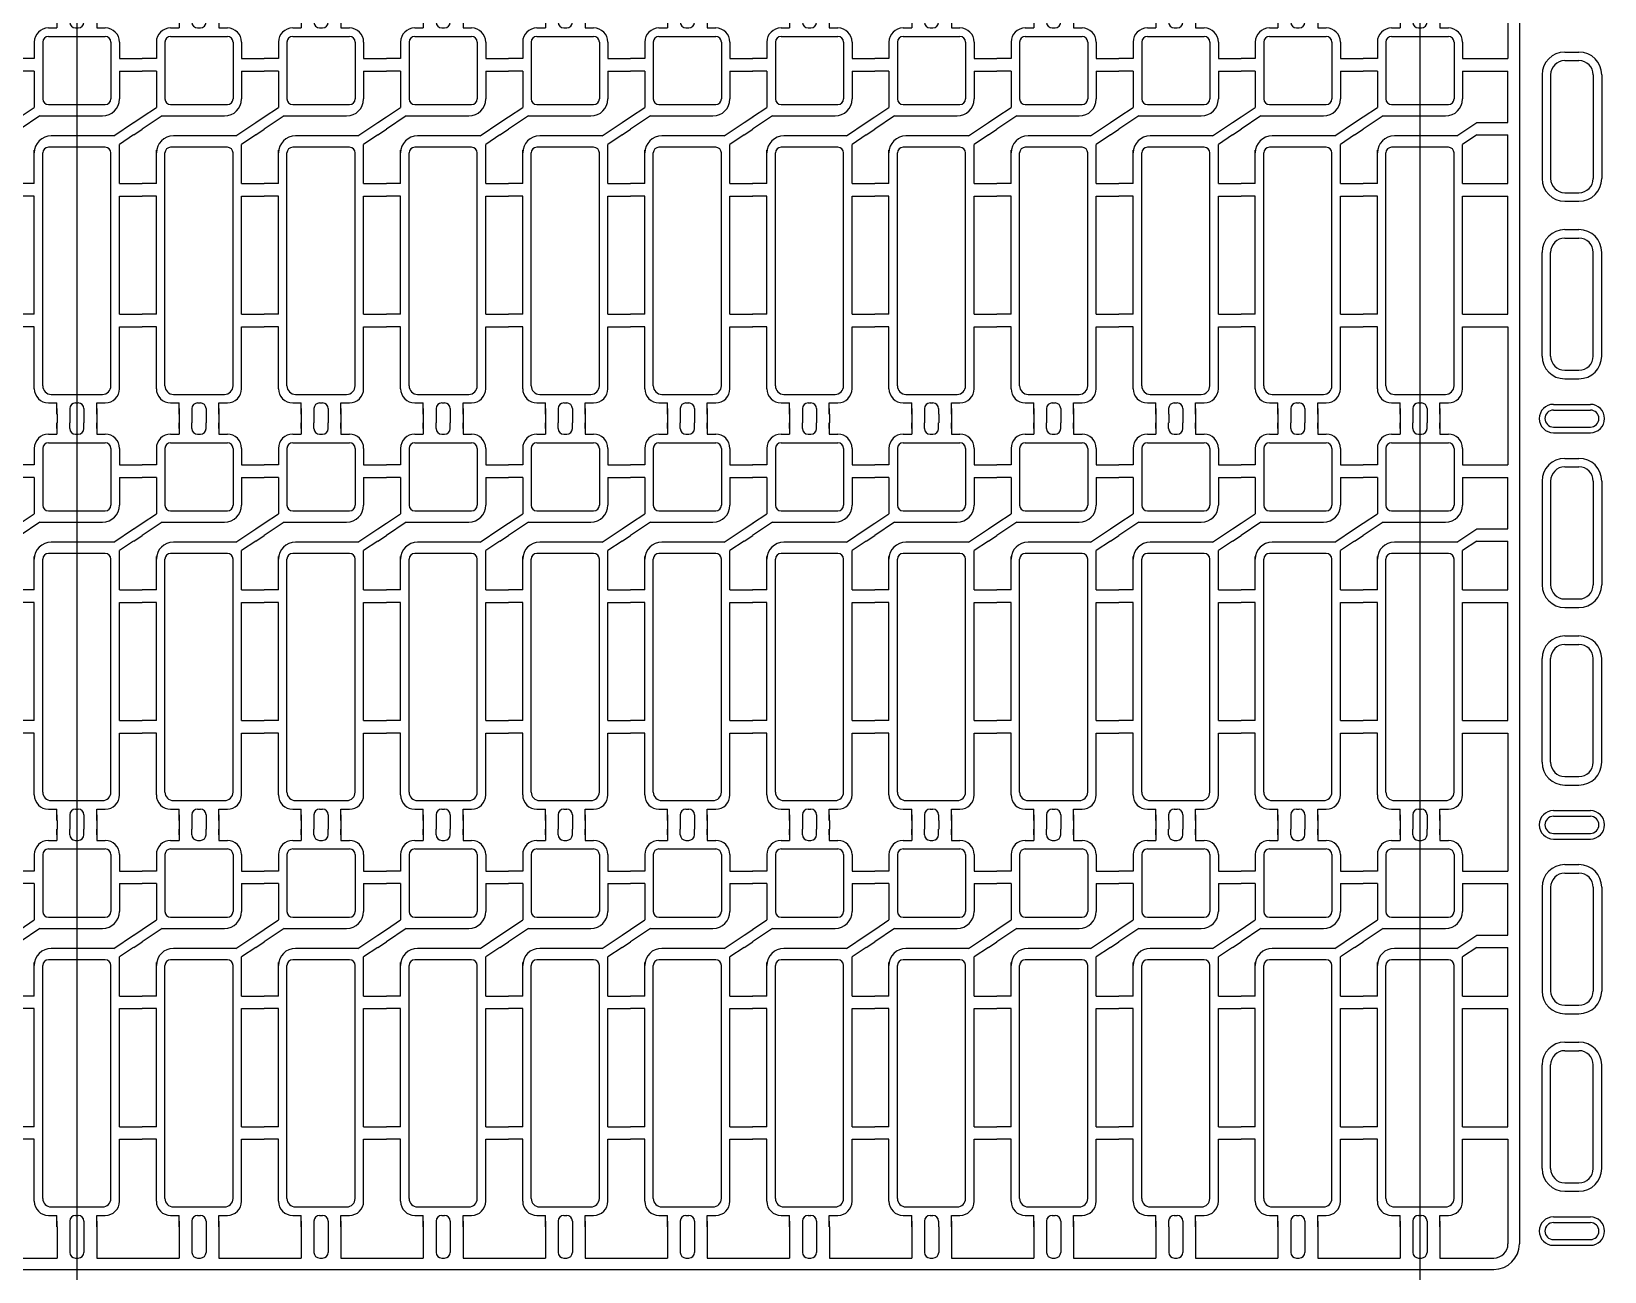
# Model space of a CAD drawing. Header units: millimetres. Extents: x -969 to -640, y 747 to 954.
# Drawn here: x -749.9 to -722.2, y 861.38 to 883.2 of the extents above; entities that cross this region are included whole.
import ezdxf

# ---------------------------------------------------------------- set-up
doc = ezdxf.new("R2010")
doc.units = ezdxf.units.MM
doc.linetypes.add('CENTER', pattern=[10.16, 6.35, -1.27, 1.27, -1.27])
doc.linetypes.add('HIDDEN', pattern=[1.905, 1.27, -0.635])
for name, color, linetype in [('1', 3, 'Continuous'), ('b etching', 1, 'Continuous'), ('CEN', 8, 'CENTER'), ('HID', 1, 'HIDDEN')]:
    doc.layers.add(name, color=color, linetype=linetype)

# ---------------------------------------------------------------- blocks, each defined once
blk = doc.blocks.new('e1')
at = {"layer": '1', "linetype": 'ByBlock'}
for p, q in [((-947.208, 906.381), (-947.058, 906.381)), ((-946.833, 906.481), (-946.833, 906.581)), ((-946.733, 906.381), (-946.683, 906.381)), ((-946.583, 906.481), (-946.583, 906.581)), ((-947.708, 904.814), (-947.458, 904.981)), ((-947.358, 904.831), (-947.708, 904.597)), ((-946.058, 904.481), (-945.708, 904.714)), ((-945.708, 904.497), (-945.958, 904.331)), ((-947.208, 899.781), (-947.058, 899.781)), ((-946.733, 899.781), (-946.683, 899.781)), ((-946.833, 899.681), (-946.833, 899.581)), ((-946.583, 899.681), (-946.583, 899.581))]:
    blk.add_line(p, q, dxfattribs=at)
at = {"layer": '1'}
for p, q in [((-947.058, 906.581), (-947.058, 906.481)), ((-947.058, 906.481), (-947.058, 906.581)), ((-947.058, 906.581), (-947.058, 906.381)), ((-946.358, 906.581), (-946.358, 906.481)), ((-946.358, 906.481), (-946.358, 906.581)), ((-946.358, 906.581), (-946.358, 906.381)), ((-946.358, 906.381), (-946.208, 906.381)), ((-947.458, 906.131), (-947.458, 905.841)), ((-945.958, 906.131), (-945.958, 905.841)), ((-947.458, 905.841), (-947.708, 905.841)), ((-945.958, 905.841), (-945.708, 905.841)), ((-947.458, 905.621), (-947.708, 905.621)), ((-947.458, 905.621), (-947.458, 904.981)), ((-945.958, 905.621), (-945.958, 905.131)), ((-945.958, 905.621), (-945.708, 905.621)), ((-947.358, 904.831), (-946.258, 904.831)), ((-946.058, 904.481), (-947.158, 904.481)), ((-947.458, 903.641), (-947.458, 904.231)), ((-945.958, 903.641), (-945.958, 904.331)), ((-947.458, 903.641), (-947.708, 903.641)), ((-945.958, 903.641), (-945.708, 903.641)), ((-947.458, 903.421), (-947.708, 903.421)), ((-947.458, 901.341), (-947.458, 903.421)), ((-945.958, 901.341), (-945.958, 903.421)), ((-945.958, 903.421), (-945.708, 903.421)), ((-947.458, 901.341), (-947.708, 901.341)), ((-947.458, 901.121), (-947.708, 901.121)), ((-947.458, 900.031), (-947.458, 901.121)), ((-945.958, 901.341), (-945.708, 901.341)), ((-945.958, 900.031), (-945.958, 901.121)), ((-945.958, 901.121), (-945.708, 901.121)), ((-947.058, 899.581), (-947.058, 899.781)), ((-946.358, 899.781), (-946.208, 899.781)), ((-946.358, 899.581), (-946.358, 899.781)), ((-947.058, 899.581), (-947.058, 899.681)), ((-947.058, 899.681), (-947.058, 899.581)), ((-946.358, 899.581), (-946.358, 899.681)), ((-946.358, 899.681), (-946.358, 899.581))]:
    blk.add_line(p, q, dxfattribs=at)
for centre, radius, start, end in [((-947.208, 906.131), 0.25, 90, 180), ((-946.208, 906.131), 0.25, 0, 90), ((-946.258, 905.131), 0.3, 270, 0), ((-947.158, 904.181), 0.3, 90, 180), ((-947.208, 900.031), 0.25, 180, 270), ((-946.208, 900.031), 0.25, 270, 0)]:
    blk.add_arc(centre, radius, start, end, dxfattribs=at)
at = {"layer": '1', "linetype": 'ByBlock'}
for centre, start, end in [((-946.733, 906.481), 180, 270), ((-946.683, 906.481), 270, 0), ((-946.733, 899.681), 90, 180), ((-946.683, 899.681), 0, 90)]:
    blk.add_arc(centre, 0.1, start, end, dxfattribs=at)
blk = doc.blocks.new('e2')
at = {"layer": 'b etching', "linetype": 'ByBlock'}
for p, q in [((-947.308, 906.131), (-947.308, 905.131)), ((-947.208, 906.231), (-946.208, 906.231)), ((-946.108, 906.131), (-946.108, 905.131)), ((-947.208, 905.031), (-946.208, 905.031)), ((-947.308, 900.081), (-947.308, 904.181)), ((-946.208, 904.281), (-947.208, 904.281)), ((-946.108, 900.081), (-946.108, 904.181)), ((-947.158, 899.931), (-946.258, 899.931))]:
    blk.add_line(p, q, dxfattribs=at)
for centre, radius, start, end in [((-947.208, 906.131), 0.1, 90, 180), ((-946.208, 906.131), 0.1, 360, 90), ((-947.208, 905.131), 0.1, 180, 270), ((-946.208, 905.131), 0.1, 270, 360), ((-947.208, 904.181), 0.1, 90, 180), ((-946.208, 904.181), 0.1, 0, 90), ((-947.158, 900.081), 0.15, 180, 270), ((-946.258, 900.081), 0.15, 270, 0)]:
    blk.add_arc(centre, radius, start, end, dxfattribs=at)

msp = doc.modelspace()

# ---------------------------------------------------------------- linework, layer by layer
at = {"layer": '1', "linetype": 'ByBlock'}
for p, q in [((-723.8986804, 885.15640189), (-723.8986804, 882.72640189)), ((-748.0986804, 882.72640189), (-747.9486804, 882.72640189)), ((-745.9486804, 882.72640189), (-745.7986804, 882.72640189)), ((-743.7986804, 882.72640189), (-743.6486804, 882.72640189)), ((-741.6486804, 882.72640189), (-741.4986804, 882.72640189)), ((-739.4986804, 882.72640189), (-739.3486804, 882.72640189)), ((-737.3486804, 882.72640189), (-737.1986804, 882.72640189)), ((-735.1986804, 882.72640189), (-735.0486804, 882.72640189)), ((-733.0486804, 882.72640189), (-732.8986804, 882.72640189)), ((-730.8986804, 882.72640189), (-730.7486804, 882.72640189)), ((-728.7486804, 882.72640189), (-728.5986804, 882.72640189)), ((-726.5986804, 882.72640189), (-726.4486804, 882.72640189)), ((-724.4486804, 882.72640189), (-723.8986804, 882.72640189)), ((-748.0986804, 882.50640189), (-747.9486804, 882.50640189)), ((-745.9486804, 882.50640189), (-745.7986804, 882.50640189)), ((-743.7986804, 882.50640189), (-743.6486804, 882.50640189)), ((-741.6486804, 882.50640189), (-741.4986804, 882.50640189)), ((-739.4986804, 882.50640189), (-739.3486804, 882.50640189)), ((-737.3486804, 882.50640189), (-737.1986804, 882.50640189)), ((-735.1986804, 882.50640189), (-735.0486804, 882.50640189)), ((-733.0486804, 882.50640189), (-732.8986804, 882.50640189)), ((-730.8986804, 882.50640189), (-730.7486804, 882.50640189)), ((-728.7486804, 882.50640189), (-728.5986804, 882.50640189)), ((-726.5986804, 882.50640189), (-726.4486804, 882.50640189)), ((-724.4486804, 882.50640189), (-723.8986804, 882.50640189)), ((-723.8986804, 881.59973522), (-723.8986804, 882.50640189)), ((-748.0986804, 881.59973522), (-747.9486804, 881.69973522)), ((-745.9486804, 881.59973522), (-745.7986804, 881.69973522)), ((-743.7986804, 881.59973522), (-743.6486804, 881.69973522)), ((-741.6486804, 881.59973522), (-741.4986804, 881.69973522)), ((-739.4986804, 881.59973522), (-739.3486804, 881.69973522)), ((-737.3486804, 881.59973522), (-737.1986804, 881.69973522)), ((-735.1986804, 881.59973522), (-735.0486804, 881.69973522)), ((-733.0486804, 881.59973522), (-732.8986804, 881.69973522)), ((-730.8986804, 881.59973522), (-730.7486804, 881.69973522)), ((-728.7486804, 881.59973522), (-728.5986804, 881.69973522)), ((-726.5986804, 881.59973522), (-726.4486804, 881.69973522)), ((-748.0986804, 881.38306855), (-747.9486804, 881.48306855)), ((-745.9486804, 881.38306855), (-745.7986804, 881.48306855)), ((-743.7986804, 881.38306855), (-743.6486804, 881.48306855)), ((-741.6486804, 881.38306855), (-741.4986804, 881.48306855)), ((-739.4986804, 881.38306855), (-739.3486804, 881.48306855)), ((-737.3486804, 881.38306855), (-737.1986804, 881.48306855)), ((-735.1986804, 881.38306855), (-735.0486804, 881.48306855)), ((-733.0486804, 881.38306855), (-732.8986804, 881.48306855)), ((-730.8986804, 881.38306855), (-730.7486804, 881.48306855)), ((-728.7486804, 881.38306855), (-728.5986804, 881.48306855)), ((-726.5986804, 881.38306855), (-726.4486804, 881.48306855)), ((-724.4486804, 881.59973522), (-723.8986804, 881.59973522)), ((-724.4486804, 881.38306855), (-723.8986804, 881.38306855)), ((-723.8986804, 880.52640189), (-723.8986804, 881.38306855)), ((-748.0986804, 880.52640189), (-747.9486804, 880.52640189)), ((-748.0986804, 880.30640189), (-747.9486804, 880.30640189)), ((-745.9486804, 880.52640189), (-745.7986804, 880.52640189)), ((-745.9486804, 880.30640189), (-745.7986804, 880.30640189)), ((-743.7986804, 880.52640189), (-743.6486804, 880.52640189)), ((-743.7986804, 880.30640189), (-743.6486804, 880.30640189)), ((-741.6486804, 880.52640189), (-741.4986804, 880.52640189)), ((-741.6486804, 880.30640189), (-741.4986804, 880.30640189)), ((-739.4986804, 880.52640189), (-739.3486804, 880.52640189)), ((-739.4986804, 880.30640189), (-739.3486804, 880.30640189)), ((-737.3486804, 880.52640189), (-737.1986804, 880.52640189)), ((-737.3486804, 880.30640189), (-737.1986804, 880.30640189)), ((-735.1986804, 880.52640189), (-735.0486804, 880.52640189)), ((-735.1986804, 880.30640189), (-735.0486804, 880.30640189)), ((-733.0486804, 880.52640189), (-732.8986804, 880.52640189)), ((-733.0486804, 880.30640189), (-732.8986804, 880.30640189)), ((-730.8986804, 880.52640189), (-730.7486804, 880.52640189)), ((-730.8986804, 880.30640189), (-730.7486804, 880.30640189)), ((-728.7486804, 880.52640189), (-728.5986804, 880.52640189)), ((-728.7486804, 880.30640189), (-728.5986804, 880.30640189)), ((-726.5986804, 880.52640189), (-726.4486804, 880.52640189)), ((-726.5986804, 880.30640189), (-726.4486804, 880.30640189)), ((-724.4486804, 880.52640189), (-723.8986804, 880.52640189)), ((-724.4486804, 880.30640189), (-723.8986804, 880.30640189)), ((-723.8986804, 878.22640189), (-723.8986804, 880.30640189)), ((-748.0986804, 878.22640189), (-747.9486804, 878.22640189)), ((-745.9486804, 878.22640189), (-745.7986804, 878.22640189)), ((-743.7986804, 878.22640189), (-743.6486804, 878.22640189)), ((-741.6486804, 878.22640189), (-741.4986804, 878.22640189)), ((-739.4986804, 878.22640189), (-739.3486804, 878.22640189)), ((-737.3486804, 878.22640189), (-737.1986804, 878.22640189)), ((-735.1986804, 878.22640189), (-735.0486804, 878.22640189)), ((-733.0486804, 878.22640189), (-732.8986804, 878.22640189)), ((-730.8986804, 878.22640189), (-730.7486804, 878.22640189)), ((-728.7486804, 878.22640189), (-728.5986804, 878.22640189)), ((-726.5986804, 878.22640189), (-726.4486804, 878.22640189)), ((-724.4486804, 878.22640189), (-723.8986804, 878.22640189)), ((-748.0986804, 878.00640189), (-747.9486804, 878.00640189)), ((-745.9486804, 878.00640189), (-745.7986804, 878.00640189)), ((-743.7986804, 878.00640189), (-743.6486804, 878.00640189)), ((-741.6486804, 878.00640189), (-741.4986804, 878.00640189)), ((-739.4986804, 878.00640189), (-739.3486804, 878.00640189)), ((-737.3486804, 878.00640189), (-737.1986804, 878.00640189)), ((-735.1986804, 878.00640189), (-735.0486804, 878.00640189)), ((-733.0486804, 878.00640189), (-732.8986804, 878.00640189)), ((-730.8986804, 878.00640189), (-730.7486804, 878.00640189)), ((-728.7486804, 878.00640189), (-728.5986804, 878.00640189)), ((-726.5986804, 878.00640189), (-726.4486804, 878.00640189)), ((-724.4486804, 878.00640189), (-723.8986804, 878.00640189)), ((-723.8986804, 878.00640189), (-723.8986804, 875.57640189)), ((-749.4486804, 876.46640189), (-749.4486804, 876.31640189)), ((-749.2236804, 876.46640189), (-749.2236804, 876.31640189)), ((-748.9736804, 876.46640189), (-748.9736804, 876.31640189)), ((-748.7486804, 876.46640189), (-748.7486804, 876.31640189)), ((-747.2986804, 876.46640189), (-747.2986804, 876.31640189)), ((-747.0736804, 876.46640189), (-747.0736804, 876.31640189)), ((-746.8236804, 876.46640189), (-746.8236804, 876.31640189)), ((-746.5986804, 876.46640189), (-746.5986804, 876.31640189)), ((-745.1486804, 876.46640189), (-745.1486804, 876.31640189)), ((-744.9236804, 876.46640189), (-744.9236804, 876.31640189)), ((-744.6736804, 876.46640189), (-744.6736804, 876.31640189)), ((-744.4486804, 876.46640189), (-744.4486804, 876.31640189)), ((-742.9986804, 876.46640189), (-742.9986804, 876.31640189)), ((-742.7736804, 876.46640189), (-742.7736804, 876.31640189)), ((-742.5236804, 876.46640189), (-742.5236804, 876.31640189)), ((-742.2986804, 876.46640189), (-742.2986804, 876.31640189)), ((-740.8486804, 876.46640189), (-740.8486804, 876.31640189)), ((-740.6236804, 876.46640189), (-740.6236804, 876.31640189)), ((-740.3736804, 876.46640189), (-740.3736804, 876.31640189)), ((-740.1486804, 876.46640189), (-740.1486804, 876.31640189)), ((-738.6986804, 876.46640189), (-738.6986804, 876.31640189)), ((-738.4736804, 876.46640189), (-738.4736804, 876.31640189)), ((-738.2236804, 876.46640189), (-738.2236804, 876.31640189)), ((-737.9986804, 876.46640189), (-737.9986804, 876.31640189)), ((-736.5486804, 876.46640189), (-736.5486804, 876.31640189)), ((-736.3236804, 876.46640189), (-736.3236804, 876.31640189)), ((-736.0736804, 876.46640189), (-736.0736804, 876.31640189)), ((-735.8486804, 876.46640189), (-735.8486804, 876.31640189)), ((-734.3986804, 876.46640189), (-734.3986804, 876.31640189)), ((-734.1736804, 876.46640189), (-734.1736804, 876.31640189)), ((-733.9236804, 876.46640189), (-733.9236804, 876.31640189)), ((-733.6986804, 876.46640189), (-733.6986804, 876.31640189)), ((-732.2486804, 876.46640189), (-732.2486804, 876.31640189)), ((-732.0236804, 876.46640189), (-732.0236804, 876.31640189)), ((-731.7736804, 876.46640189), (-731.7736804, 876.31640189)), ((-731.5486804, 876.46640189), (-731.5486804, 876.31640189)), ((-730.0986804, 876.46640189), (-730.0986804, 876.31640189)), ((-729.8736804, 876.46640189), (-729.8736804, 876.31640189)), ((-729.6236804, 876.46640189), (-729.6236804, 876.31640189)), ((-729.3986804, 876.46640189), (-729.3986804, 876.31640189)), ((-727.9486804, 876.46640189), (-727.9486804, 876.31640189)), ((-727.7236804, 876.46640189), (-727.7236804, 876.31640189)), ((-727.4736804, 876.46640189), (-727.4736804, 876.31640189)), ((-727.2486804, 876.46640189), (-727.2486804, 876.31640189)), ((-725.7986804, 876.46640189), (-725.7986804, 876.31640189)), ((-725.5736804, 876.46640189), (-725.5736804, 876.31640189)), ((-725.3236804, 876.46640189), (-725.3236804, 876.31640189)), ((-725.0986804, 876.46640189), (-725.0986804, 876.31640189)), ((-748.0986804, 875.57640189), (-747.9486804, 875.57640189)), ((-748.0986804, 875.35640189), (-747.9486804, 875.35640189)), ((-745.9486804, 875.57640189), (-745.7986804, 875.57640189)), ((-745.9486804, 875.35640189), (-745.7986804, 875.35640189)), ((-743.7986804, 875.57640189), (-743.6486804, 875.57640189)), ((-743.7986804, 875.35640189), (-743.6486804, 875.35640189)), ((-741.6486804, 875.57640189), (-741.4986804, 875.57640189)), ((-741.6486804, 875.35640189), (-741.4986804, 875.35640189)), ((-739.4986804, 875.57640189), (-739.3486804, 875.57640189)), ((-739.4986804, 875.35640189), (-739.3486804, 875.35640189)), ((-737.3486804, 875.57640189), (-737.1986804, 875.57640189)), ((-737.3486804, 875.35640189), (-737.1986804, 875.35640189)), ((-735.1986804, 875.57640189), (-735.0486804, 875.57640189)), ((-735.1986804, 875.35640189), (-735.0486804, 875.35640189)), ((-733.0486804, 875.57640189), (-732.8986804, 875.57640189)), ((-733.0486804, 875.35640189), (-732.8986804, 875.35640189)), ((-730.8986804, 875.57640189), (-730.7486804, 875.57640189)), ((-730.8986804, 875.35640189), (-730.7486804, 875.35640189)), ((-728.7486804, 875.57640189), (-728.5986804, 875.57640189)), ((-728.7486804, 875.35640189), (-728.5986804, 875.35640189)), ((-726.5986804, 875.57640189), (-726.4486804, 875.57640189)), ((-726.5986804, 875.35640189), (-726.4486804, 875.35640189)), ((-724.4486804, 875.57640189), (-723.8986804, 875.57640189)), ((-724.4486804, 875.35640189), (-723.8986804, 875.35640189)), ((-723.8986804, 874.44973522), (-723.8986804, 875.35640189)), ((-748.0986804, 874.44973522), (-747.9486804, 874.54973522)), ((-745.9486804, 874.44973522), (-745.7986804, 874.54973522)), ((-743.7986804, 874.44973522), (-743.6486804, 874.54973522)), ((-741.6486804, 874.44973522), (-741.4986804, 874.54973522)), ((-739.4986804, 874.44973522), (-739.3486804, 874.54973522)), ((-737.3486804, 874.44973522), (-737.1986804, 874.54973522)), ((-735.1986804, 874.44973522), (-735.0486804, 874.54973522)), ((-733.0486804, 874.44973522), (-732.8986804, 874.54973522)), ((-730.8986804, 874.44973522), (-730.7486804, 874.54973522)), ((-728.7486804, 874.44973522), (-728.5986804, 874.54973522)), ((-726.5986804, 874.44973522), (-726.4486804, 874.54973522)), ((-748.0986804, 874.23306855), (-747.9486804, 874.33306855)), ((-745.9486804, 874.23306855), (-745.7986804, 874.33306855)), ((-743.7986804, 874.23306855), (-743.6486804, 874.33306855)), ((-741.6486804, 874.23306855), (-741.4986804, 874.33306855)), ((-739.4986804, 874.23306855), (-739.3486804, 874.33306855)), ((-737.3486804, 874.23306855), (-737.1986804, 874.33306855)), ((-735.1986804, 874.23306855), (-735.0486804, 874.33306855)), ((-733.0486804, 874.23306855), (-732.8986804, 874.33306855)), ((-730.8986804, 874.23306855), (-730.7486804, 874.33306855)), ((-728.7486804, 874.23306855), (-728.5986804, 874.33306855)), ((-726.5986804, 874.23306855), (-726.4486804, 874.33306855)), ((-724.4486804, 874.44973522), (-723.8986804, 874.44973522)), ((-724.4486804, 874.23306855), (-723.8986804, 874.23306855)), ((-723.8986804, 873.37640189), (-723.8986804, 874.23306855)), ((-748.0986804, 873.37640189), (-747.9486804, 873.37640189)), ((-748.0986804, 873.15640189), (-747.9486804, 873.15640189)), ((-745.9486804, 873.37640189), (-745.7986804, 873.37640189)), ((-745.9486804, 873.15640189), (-745.7986804, 873.15640189)), ((-743.7986804, 873.37640189), (-743.6486804, 873.37640189)), ((-743.7986804, 873.15640189), (-743.6486804, 873.15640189)), ((-741.6486804, 873.37640189), (-741.4986804, 873.37640189)), ((-741.6486804, 873.15640189), (-741.4986804, 873.15640189)), ((-739.4986804, 873.37640189), (-739.3486804, 873.37640189)), ((-739.4986804, 873.15640189), (-739.3486804, 873.15640189)), ((-737.3486804, 873.37640189), (-737.1986804, 873.37640189)), ((-737.3486804, 873.15640189), (-737.1986804, 873.15640189)), ((-735.1986804, 873.37640189), (-735.0486804, 873.37640189)), ((-735.1986804, 873.15640189), (-735.0486804, 873.15640189)), ((-733.0486804, 873.37640189), (-732.8986804, 873.37640189)), ((-733.0486804, 873.15640189), (-732.8986804, 873.15640189)), ((-730.8986804, 873.37640189), (-730.7486804, 873.37640189)), ((-730.8986804, 873.15640189), (-730.7486804, 873.15640189)), ((-728.7486804, 873.37640189), (-728.5986804, 873.37640189)), ((-728.7486804, 873.15640189), (-728.5986804, 873.15640189)), ((-726.5986804, 873.37640189), (-726.4486804, 873.37640189)), ((-726.5986804, 873.15640189), (-726.4486804, 873.15640189)), ((-724.4486804, 873.37640189), (-723.8986804, 873.37640189)), ((-724.4486804, 873.15640189), (-723.8986804, 873.15640189)), ((-723.8986804, 871.07640189), (-723.8986804, 873.15640189)), ((-748.0986804, 871.07640189), (-747.9486804, 871.07640189)), ((-745.9486804, 871.07640189), (-745.7986804, 871.07640189)), ((-743.7986804, 871.07640189), (-743.6486804, 871.07640189)), ((-741.6486804, 871.07640189), (-741.4986804, 871.07640189)), ((-739.4986804, 871.07640189), (-739.3486804, 871.07640189)), ((-737.3486804, 871.07640189), (-737.1986804, 871.07640189)), ((-735.1986804, 871.07640189), (-735.0486804, 871.07640189)), ((-733.0486804, 871.07640189), (-732.8986804, 871.07640189)), ((-730.8986804, 871.07640189), (-730.7486804, 871.07640189)), ((-728.7486804, 871.07640189), (-728.5986804, 871.07640189)), ((-726.5986804, 871.07640189), (-726.4486804, 871.07640189)), ((-724.4486804, 871.07640189), (-723.8986804, 871.07640189)), ((-748.0986804, 870.85640189), (-747.9486804, 870.85640189)), ((-745.9486804, 870.85640189), (-745.7986804, 870.85640189)), ((-743.7986804, 870.85640189), (-743.6486804, 870.85640189)), ((-741.6486804, 870.85640189), (-741.4986804, 870.85640189)), ((-739.4986804, 870.85640189), (-739.3486804, 870.85640189)), ((-737.3486804, 870.85640189), (-737.1986804, 870.85640189)), ((-735.1986804, 870.85640189), (-735.0486804, 870.85640189)), ((-733.0486804, 870.85640189), (-732.8986804, 870.85640189)), ((-730.8986804, 870.85640189), (-730.7486804, 870.85640189)), ((-728.7486804, 870.85640189), (-728.5986804, 870.85640189)), ((-726.5986804, 870.85640189), (-726.4486804, 870.85640189)), ((-724.4486804, 870.85640189), (-723.8986804, 870.85640189)), ((-723.8986804, 870.85640189), (-723.8986804, 868.42640189)), ((-749.4486804, 869.31640189), (-749.4486804, 869.16640189)), ((-749.2236804, 869.31640189), (-749.2236804, 869.16640189)), ((-748.9736804, 869.31640189), (-748.9736804, 869.16640189)), ((-748.7486804, 869.31640189), (-748.7486804, 869.16640189)), ((-747.2986804, 869.31640189), (-747.2986804, 869.16640189)), ((-747.0736804, 869.31640189), (-747.0736804, 869.16640189)), ((-746.8236804, 869.31640189), (-746.8236804, 869.16640189)), ((-746.5986804, 869.31640189), (-746.5986804, 869.16640189)), ((-745.1486804, 869.31640189), (-745.1486804, 869.16640189)), ((-744.9236804, 869.31640189), (-744.9236804, 869.16640189)), ((-744.6736804, 869.31640189), (-744.6736804, 869.16640189)), ((-744.4486804, 869.31640189), (-744.4486804, 869.16640189)), ((-742.9986804, 869.31640189), (-742.9986804, 869.16640189)), ((-742.7736804, 869.31640189), (-742.7736804, 869.16640189)), ((-742.5236804, 869.31640189), (-742.5236804, 869.16640189)), ((-742.2986804, 869.31640189), (-742.2986804, 869.16640189)), ((-740.8486804, 869.31640189), (-740.8486804, 869.16640189)), ((-740.6236804, 869.31640189), (-740.6236804, 869.16640189)), ((-740.3736804, 869.31640189), (-740.3736804, 869.16640189)), ((-740.1486804, 869.31640189), (-740.1486804, 869.16640189)), ((-738.6986804, 869.31640189), (-738.6986804, 869.16640189)), ((-738.4736804, 869.31640189), (-738.4736804, 869.16640189)), ((-738.2236804, 869.31640189), (-738.2236804, 869.16640189)), ((-737.9986804, 869.31640189), (-737.9986804, 869.16640189)), ((-736.5486804, 869.31640189), (-736.5486804, 869.16640189)), ((-736.3236804, 869.31640189), (-736.3236804, 869.16640189)), ((-736.0736804, 869.31640189), (-736.0736804, 869.16640189)), ((-735.8486804, 869.31640189), (-735.8486804, 869.16640189)), ((-734.3986804, 869.31640189), (-734.3986804, 869.16640189)), ((-734.1736804, 869.31640189), (-734.1736804, 869.16640189)), ((-733.9236804, 869.31640189), (-733.9236804, 869.16640189)), ((-733.6986804, 869.31640189), (-733.6986804, 869.16640189)), ((-732.2486804, 869.31640189), (-732.2486804, 869.16640189)), ((-732.0236804, 869.31640189), (-732.0236804, 869.16640189)), ((-731.7736804, 869.31640189), (-731.7736804, 869.16640189)), ((-731.5486804, 869.31640189), (-731.5486804, 869.16640189)), ((-730.0986804, 869.31640189), (-730.0986804, 869.16640189)), ((-729.8736804, 869.31640189), (-729.8736804, 869.16640189)), ((-729.6236804, 869.31640189), (-729.6236804, 869.16640189)), ((-729.3986804, 869.31640189), (-729.3986804, 869.16640189)), ((-727.9486804, 869.31640189), (-727.9486804, 869.16640189)), ((-727.7236804, 869.31640189), (-727.7236804, 869.16640189)), ((-727.4736804, 869.31640189), (-727.4736804, 869.16640189)), ((-727.2486804, 869.31640189), (-727.2486804, 869.16640189)), ((-725.7986804, 869.31640189), (-725.7986804, 869.16640189)), ((-725.5736804, 869.31640189), (-725.5736804, 869.16640189)), ((-725.3236804, 869.31640189), (-725.3236804, 869.16640189)), ((-725.0986804, 869.31640189), (-725.0986804, 869.16640189)), ((-725.0986804, 869.31640189), (-725.0986804, 869.16640189)), ((-748.0986804, 868.42640189), (-747.9486804, 868.42640189)), ((-745.9486804, 868.42640189), (-745.7986804, 868.42640189)), ((-743.7986804, 868.42640189), (-743.6486804, 868.42640189)), ((-741.6486804, 868.42640189), (-741.4986804, 868.42640189)), ((-739.4986804, 868.42640189), (-739.3486804, 868.42640189)), ((-737.3486804, 868.42640189), (-737.1986804, 868.42640189)), ((-735.1986804, 868.42640189), (-735.0486804, 868.42640189)), ((-733.0486804, 868.42640189), (-732.8986804, 868.42640189)), ((-730.8986804, 868.42640189), (-730.7486804, 868.42640189)), ((-728.7486804, 868.42640189), (-728.5986804, 868.42640189)), ((-726.5986804, 868.42640189), (-726.4486804, 868.42640189)), ((-724.4486804, 868.42640189), (-723.8986804, 868.42640189)), ((-748.0986804, 868.20640189), (-747.9486804, 868.20640189)), ((-745.9486804, 868.20640189), (-745.7986804, 868.20640189)), ((-743.7986804, 868.20640189), (-743.6486804, 868.20640189)), ((-741.6486804, 868.20640189), (-741.4986804, 868.20640189)), ((-739.4986804, 868.20640189), (-739.3486804, 868.20640189)), ((-737.3486804, 868.20640189), (-737.1986804, 868.20640189)), ((-735.1986804, 868.20640189), (-735.0486804, 868.20640189)), ((-733.0486804, 868.20640189), (-732.8986804, 868.20640189)), ((-730.8986804, 868.20640189), (-730.7486804, 868.20640189)), ((-728.7486804, 868.20640189), (-728.5986804, 868.20640189)), ((-726.5986804, 868.20640189), (-726.4486804, 868.20640189)), ((-724.4486804, 868.20640189), (-723.8986804, 868.20640189)), ((-723.8986804, 867.29973522), (-723.8986804, 868.20640189)), ((-748.0986804, 867.29973522), (-747.9486804, 867.39973522)), ((-745.9486804, 867.29973522), (-745.7986804, 867.39973522)), ((-743.7986804, 867.29973522), (-743.6486804, 867.39973522)), ((-741.6486804, 867.29973522), (-741.4986804, 867.39973522)), ((-739.4986804, 867.29973522), (-739.3486804, 867.39973522)), ((-737.3486804, 867.29973522), (-737.1986804, 867.39973522)), ((-735.1986804, 867.29973522), (-735.0486804, 867.39973522)), ((-733.0486804, 867.29973522), (-732.8986804, 867.39973522)), ((-730.8986804, 867.29973522), (-730.7486804, 867.39973522)), ((-728.7486804, 867.29973522), (-728.5986804, 867.39973522)), ((-726.5986804, 867.29973522), (-726.4486804, 867.39973522)), ((-724.4486804, 867.29973522), (-723.8986804, 867.29973522)), ((-748.0986804, 867.08306855), (-747.9486804, 867.18306855)), ((-745.9486804, 867.08306855), (-745.7986804, 867.18306855)), ((-743.7986804, 867.08306855), (-743.6486804, 867.18306855)), ((-741.6486804, 867.08306855), (-741.4986804, 867.18306855)), ((-739.4986804, 867.08306855), (-739.3486804, 867.18306855)), ((-737.3486804, 867.08306855), (-737.1986804, 867.18306855)), ((-735.1986804, 867.08306855), (-735.0486804, 867.18306855)), ((-733.0486804, 867.08306855), (-732.8986804, 867.18306855)), ((-730.8986804, 867.08306855), (-730.7486804, 867.18306855)), ((-728.7486804, 867.08306855), (-728.5986804, 867.18306855)), ((-726.5986804, 867.08306855), (-726.4486804, 867.18306855)), ((-724.4486804, 867.08306855), (-723.8986804, 867.08306855)), ((-723.8986804, 866.22640189), (-723.8986804, 867.08306855)), ((-748.0986804, 866.22640189), (-747.9486804, 866.22640189)), ((-745.9486804, 866.22640189), (-745.7986804, 866.22640189)), ((-743.7986804, 866.22640189), (-743.6486804, 866.22640189)), ((-741.6486804, 866.22640189), (-741.4986804, 866.22640189)), ((-739.4986804, 866.22640189), (-739.3486804, 866.22640189)), ((-737.3486804, 866.22640189), (-737.1986804, 866.22640189)), ((-735.1986804, 866.22640189), (-735.0486804, 866.22640189)), ((-733.0486804, 866.22640189), (-732.8986804, 866.22640189)), ((-730.8986804, 866.22640189), (-730.7486804, 866.22640189)), ((-728.7486804, 866.22640189), (-728.5986804, 866.22640189)), ((-726.5986804, 866.22640189), (-726.4486804, 866.22640189)), ((-724.4486804, 866.22640189), (-723.8986804, 866.22640189)), ((-748.0986804, 866.00640189), (-747.9486804, 866.00640189)), ((-745.9486804, 866.00640189), (-745.7986804, 866.00640189)), ((-743.7986804, 866.00640189), (-743.6486804, 866.00640189)), ((-741.6486804, 866.00640189), (-741.4986804, 866.00640189)), ((-739.4986804, 866.00640189), (-739.3486804, 866.00640189)), ((-737.3486804, 866.00640189), (-737.1986804, 866.00640189)), ((-735.1986804, 866.00640189), (-735.0486804, 866.00640189)), ((-733.0486804, 866.00640189), (-732.8986804, 866.00640189)), ((-730.8986804, 866.00640189), (-730.7486804, 866.00640189)), ((-728.7486804, 866.00640189), (-728.5986804, 866.00640189)), ((-726.5986804, 866.00640189), (-726.4486804, 866.00640189)), ((-724.4486804, 866.00640189), (-723.8986804, 866.00640189)), ((-723.8986804, 863.92640189), (-723.8986804, 866.00640189)), ((-748.0986804, 863.92640189), (-747.9486804, 863.92640189)), ((-748.0986804, 863.70640189), (-747.9486804, 863.70640189)), ((-745.9486804, 863.92640189), (-745.7986804, 863.92640189)), ((-745.9486804, 863.70640189), (-745.7986804, 863.70640189)), ((-743.7986804, 863.92640189), (-743.6486804, 863.92640189)), ((-743.7986804, 863.70640189), (-743.6486804, 863.70640189)), ((-741.6486804, 863.92640189), (-741.4986804, 863.92640189)), ((-741.6486804, 863.70640189), (-741.4986804, 863.70640189)), ((-739.4986804, 863.92640189), (-739.3486804, 863.92640189)), ((-739.4986804, 863.70640189), (-739.3486804, 863.70640189)), ((-737.3486804, 863.92640189), (-737.1986804, 863.92640189)), ((-737.3486804, 863.70640189), (-737.1986804, 863.70640189)), ((-735.1986804, 863.92640189), (-735.0486804, 863.92640189)), ((-735.1986804, 863.70640189), (-735.0486804, 863.70640189)), ((-733.0486804, 863.92640189), (-732.8986804, 863.92640189)), ((-733.0486804, 863.70640189), (-732.8986804, 863.70640189)), ((-730.8986804, 863.92640189), (-730.7486804, 863.92640189)), ((-730.8986804, 863.70640189), (-730.7486804, 863.70640189)), ((-728.7486804, 863.92640189), (-728.5986804, 863.92640189)), ((-728.7486804, 863.70640189), (-728.5986804, 863.70640189)), ((-726.5986804, 863.92640189), (-726.4486804, 863.92640189)), ((-726.5986804, 863.70640189), (-726.4486804, 863.70640189)), ((-724.4486804, 863.92640189), (-723.8986804, 863.92640189)), ((-724.4486804, 863.70640189), (-723.8986804, 863.70640189)), ((-723.8986804, 863.70640189), (-723.8986804, 861.86640189)), ((-749.4486804, 862.16640189), (-749.4486804, 861.61640189)), ((-749.4486804, 862.16640189), (-749.4486804, 861.86640189)), ((-749.2236804, 862.16640189), (-749.2236804, 861.71640189)), ((-749.2236804, 862.16640189), (-749.2236804, 861.86640189)), ((-748.9736804, 862.16640189), (-748.9736804, 861.71640189)), ((-748.9736804, 862.16640189), (-748.9736804, 861.86640189)), ((-748.7486804, 862.16640189), (-748.7486804, 861.61640189)), ((-748.7486804, 862.16640189), (-748.7486804, 861.86640189)), ((-747.2986804, 862.16640189), (-747.2986804, 861.61640189)), ((-747.2986804, 862.16640189), (-747.2986804, 861.86640189)), ((-747.0736804, 862.16640189), (-747.0736804, 861.71640189)), ((-747.0736804, 862.16640189), (-747.0736804, 861.86640189)), ((-746.8236804, 862.16640189), (-746.8236804, 861.71640189)), ((-746.8236804, 862.16640189), (-746.8236804, 861.86640189)), ((-746.5986804, 862.16640189), (-746.5986804, 861.61640189)), ((-746.5986804, 862.16640189), (-746.5986804, 861.86640189)), ((-745.1486804, 862.16640189), (-745.1486804, 861.61640189)), ((-745.1486804, 862.16640189), (-745.1486804, 861.86640189)), ((-744.9236804, 862.16640189), (-744.9236804, 861.71640189)), ((-744.9236804, 862.16640189), (-744.9236804, 861.86640189)), ((-744.6736804, 862.16640189), (-744.6736804, 861.71640189)), ((-744.6736804, 862.16640189), (-744.6736804, 861.86640189)), ((-744.4486804, 862.16640189), (-744.4486804, 861.61640189)), ((-744.4486804, 862.16640189), (-744.4486804, 861.86640189)), ((-742.9986804, 862.16640189), (-742.9986804, 861.61640189)), ((-742.9986804, 862.16640189), (-742.9986804, 861.86640189)), ((-742.7736804, 862.16640189), (-742.7736804, 861.71640189)), ((-742.7736804, 862.16640189), (-742.7736804, 861.86640189)), ((-742.5236804, 862.16640189), (-742.5236804, 861.71640189)), ((-742.5236804, 862.16640189), (-742.5236804, 861.86640189)), ((-742.2986804, 862.16640189), (-742.2986804, 861.61640189)), ((-742.2986804, 862.16640189), (-742.2986804, 861.86640189)), ((-740.8486804, 862.16640189), (-740.8486804, 861.61640189)), ((-740.8486804, 862.16640189), (-740.8486804, 861.86640189)), ((-740.6236804, 862.16640189), (-740.6236804, 861.71640189)), ((-740.6236804, 862.16640189), (-740.6236804, 861.86640189)), ((-740.3736804, 862.16640189), (-740.3736804, 861.71640189)), ((-740.3736804, 862.16640189), (-740.3736804, 861.86640189)), ((-740.1486804, 862.16640189), (-740.1486804, 861.61640189)), ((-740.1486804, 862.16640189), (-740.1486804, 861.86640189)), ((-738.6986804, 862.16640189), (-738.6986804, 861.61640189)), ((-738.6986804, 862.16640189), (-738.6986804, 861.86640189)), ((-738.4736804, 862.16640189), (-738.4736804, 861.71640189)), ((-738.4736804, 862.16640189), (-738.4736804, 861.86640189)), ((-738.2236804, 862.16640189), (-738.2236804, 861.71640189)), ((-738.2236804, 862.16640189), (-738.2236804, 861.86640189)), ((-737.9986804, 862.16640189), (-737.9986804, 861.61640189)), ((-737.9986804, 862.16640189), (-737.9986804, 861.86640189)), ((-736.5486804, 862.16640189), (-736.5486804, 861.61640189)), ((-736.5486804, 862.16640189), (-736.5486804, 861.86640189)), ((-736.3236804, 862.16640189), (-736.3236804, 861.71640189)), ((-736.3236804, 862.16640189), (-736.3236804, 861.86640189)), ((-736.0736804, 862.16640189), (-736.0736804, 861.71640189)), ((-736.0736804, 862.16640189), (-736.0736804, 861.86640189)), ((-735.8486804, 862.16640189), (-735.8486804, 861.61640189)), ((-735.8486804, 862.16640189), (-735.8486804, 861.86640189)), ((-734.3986804, 862.16640189), (-734.3986804, 861.61640189)), ((-734.3986804, 862.16640189), (-734.3986804, 861.86640189)), ((-734.1736804, 862.16640189), (-734.1736804, 861.71640189)), ((-734.1736804, 862.16640189), (-734.1736804, 861.86640189)), ((-733.9236804, 862.16640189), (-733.9236804, 861.71640189)), ((-733.9236804, 862.16640189), (-733.9236804, 861.86640189)), ((-733.6986804, 862.16640189), (-733.6986804, 861.61640189)), ((-733.6986804, 862.16640189), (-733.6986804, 861.86640189)), ((-732.2486804, 862.16640189), (-732.2486804, 861.61640189)), ((-732.2486804, 862.16640189), (-732.2486804, 861.86640189)), ((-732.0236804, 862.16640189), (-732.0236804, 861.71640189)), ((-732.0236804, 862.16640189), (-732.0236804, 861.86640189)), ((-731.7736804, 862.16640189), (-731.7736804, 861.71640189)), ((-731.7736804, 862.16640189), (-731.7736804, 861.86640189)), ((-731.5486804, 862.16640189), (-731.5486804, 861.61640189)), ((-731.5486804, 862.16640189), (-731.5486804, 861.86640189)), ((-730.0986804, 862.16640189), (-730.0986804, 861.61640189)), ((-730.0986804, 862.16640189), (-730.0986804, 861.86640189)), ((-729.8736804, 862.16640189), (-729.8736804, 861.71640189)), ((-729.8736804, 862.16640189), (-729.8736804, 861.86640189)), ((-729.6236804, 862.16640189), (-729.6236804, 861.71640189)), ((-729.6236804, 862.16640189), (-729.6236804, 861.86640189)), ((-729.3986804, 862.16640189), (-729.3986804, 861.61640189)), ((-729.3986804, 862.16640189), (-729.3986804, 861.86640189)), ((-727.9486804, 862.16640189), (-727.9486804, 861.61640189)), ((-727.9486804, 862.16640189), (-727.9486804, 861.86640189)), ((-727.7236804, 862.16640189), (-727.7236804, 861.71640189)), ((-727.7236804, 862.16640189), (-727.7236804, 861.86640189)), ((-727.4736804, 862.16640189), (-727.4736804, 861.71640189)), ((-727.4736804, 862.16640189), (-727.4736804, 861.86640189)), ((-727.2486804, 862.16640189), (-727.2486804, 861.61640189)), ((-727.2486804, 862.16640189), (-727.2486804, 861.86640189)), ((-725.7986804, 862.16640189), (-725.7986804, 861.61640189)), ((-725.7986804, 862.16640189), (-725.7986804, 861.86640189)), ((-725.5736804, 862.16640189), (-725.5736804, 861.71640189)), ((-725.5736804, 862.16640189), (-725.5736804, 861.86640189)), ((-725.3236804, 862.16640189), (-725.3236804, 861.71640189)), ((-725.3236804, 862.16640189), (-725.3236804, 861.86640189)), ((-725.0986804, 862.16640189), (-725.0986804, 861.61640189)), ((-725.0986804, 862.16640189), (-725.0986804, 861.86640189)), ((-750.8986804, 861.61640189), (-749.4486804, 861.61640189)), ((-749.1236804, 861.61640189), (-749.0736804, 861.61640189)), ((-748.7486804, 861.61640189), (-747.2986804, 861.61640189)), ((-746.9736804, 861.61640189), (-746.9236804, 861.61640189)), ((-746.5986804, 861.61640189), (-745.1486804, 861.61640189)), ((-744.8236804, 861.61640189), (-744.7736804, 861.61640189)), ((-744.4486804, 861.61640189), (-742.9986804, 861.61640189)), ((-742.6736804, 861.61640189), (-742.6236804, 861.61640189)), ((-742.2986804, 861.61640189), (-740.8486804, 861.61640189)), ((-740.5236804, 861.61640189), (-740.4736804, 861.61640189)), ((-740.1486804, 861.61640189), (-738.6986804, 861.61640189)), ((-738.3736804, 861.61640189), (-738.3236804, 861.61640189)), ((-737.9986804, 861.61640189), (-736.5486804, 861.61640189)), ((-736.2236804, 861.61640189), (-736.1736804, 861.61640189)), ((-735.8486804, 861.61640189), (-734.3986804, 861.61640189)), ((-734.0736804, 861.61640189), (-734.0236804, 861.61640189)), ((-733.6986804, 861.61640189), (-732.2486804, 861.61640189)), ((-731.9236804, 861.61640189), (-731.8736804, 861.61640189)), ((-731.5486804, 861.61640189), (-730.0986804, 861.61640189)), ((-729.7736804, 861.61640189), (-729.7236804, 861.61640189)), ((-729.3986804, 861.61640189), (-727.9486804, 861.61640189)), ((-727.6236804, 861.61640189), (-727.5736804, 861.61640189)), ((-727.2486804, 861.61640189), (-725.7986804, 861.61640189)), ((-725.4736804, 861.61640189), (-725.4236804, 861.61640189)), ((-725.0986804, 861.61640189), (-724.1486804, 861.61640189))]:
    msp.add_line(p, q, dxfattribs=at)
at = {"layer": '1'}
for p, q in [((-722.8986804, 882.69140189), (-722.6486804, 882.69140189)), ((-723.1486804, 882.44140189), (-723.1486804, 880.61640189)), ((-722.3986804, 882.44140189), (-722.3986804, 880.61640189)), ((-722.8986804, 880.36640189), (-722.6486804, 880.36640189)), ((-722.8986804, 879.56640189), (-722.6486804, 879.56640189)), ((-723.1486804, 877.49140189), (-723.1486804, 879.31640189)), ((-722.3986804, 877.49140189), (-722.3986804, 879.31640189)), ((-722.8986804, 877.24140189), (-722.6486804, 877.24140189)), ((-723.0986804, 876.54140189), (-722.4486804, 876.54140189)), ((-723.0986804, 876.54140189), (-722.4486804, 876.54140189)), ((-723.0986804, 876.24140189), (-722.4486804, 876.24140189)), ((-723.0986804, 876.24140189), (-722.4486804, 876.24140189)), ((-722.8986804, 875.54140189), (-722.6486804, 875.54140189)), ((-723.1486804, 875.29140189), (-723.1486804, 873.46640189)), ((-722.3986804, 875.29140189), (-722.3986804, 873.46640189)), ((-722.8986804, 873.21640189), (-722.6486804, 873.21640189)), ((-722.8986804, 872.41640189), (-722.6486804, 872.41640189)), ((-723.1486804, 870.34140189), (-723.1486804, 872.16640189)), ((-722.3986804, 870.34140189), (-722.3986804, 872.16640189)), ((-722.8986804, 870.09140189), (-722.6486804, 870.09140189)), ((-723.0986804, 869.39140189), (-722.4486804, 869.39140189)), ((-723.0986804, 869.39140189), (-722.4486804, 869.39140189)), ((-723.0986804, 869.09140189), (-722.4486804, 869.09140189)), ((-723.0986804, 869.09140189), (-722.4486804, 869.09140189)), ((-723.1486804, 868.14140189), (-723.1486804, 866.31640189)), ((-722.8986804, 868.39140189), (-722.6486804, 868.39140189)), ((-722.3986804, 868.14140189), (-722.3986804, 866.31640189)), ((-722.8986804, 866.06640189), (-722.6486804, 866.06640189)), ((-722.8986804, 865.26640189), (-722.6486804, 865.26640189)), ((-723.1486804, 863.19140189), (-723.1486804, 865.01640189)), ((-722.3986804, 863.19140189), (-722.3986804, 865.01640189)), ((-722.8986804, 862.94140189), (-722.6486804, 862.94140189)), ((-723.0986804, 862.24140189), (-722.4486804, 862.24140189)), ((-723.0986804, 862.24140189), (-722.4486804, 862.24140189)), ((-723.0986804, 861.94140189), (-722.4486804, 861.94140189)), ((-723.0986804, 861.94140189), (-722.4486804, 861.94140189))]:
    msp.add_line(p, q, dxfattribs=at)
for centre, radius, start, end in [((-722.8986804, 882.44140189), 0.25, 90, 180), ((-722.6486804, 882.44140189), 0.25, 0, 90), ((-722.8986804, 880.61640189), 0.25, 180, 270), ((-722.6486804, 880.61640189), 0.25, 270, 0), ((-722.8986804, 879.31640189), 0.25, 90, 180), ((-722.6486804, 879.31640189), 0.25, 360, 90), ((-722.8986804, 877.49140189), 0.25, 180, 270), ((-722.6486804, 877.49140189), 0.25, 270, 360), ((-723.0986804, 876.39140189), 0.15, 90, 270), ((-723.0986804, 876.39140189), 0.15, 90, 270), ((-722.4486804, 876.39140189), 0.15, 270, 90), ((-722.4486804, 876.39140189), 0.15, 270, 90), ((-722.8986804, 875.29140189), 0.25, 90, 180), ((-722.6486804, 875.29140189), 0.25, 0, 90), ((-722.8986804, 873.46640189), 0.25, 180, 270), ((-722.6486804, 873.46640189), 0.25, 270, 0), ((-722.8986804, 872.16640189), 0.25, 90, 180), ((-722.6486804, 872.16640189), 0.25, 360, 90), ((-722.8986804, 870.34140189), 0.25, 180, 270), ((-722.6486804, 870.34140189), 0.25, 270, 360), ((-723.0986804, 869.24140189), 0.15, 90, 270), ((-723.0986804, 869.24140189), 0.15, 90, 270), ((-722.4486804, 869.24140189), 0.15, 270, 90), ((-722.4486804, 869.24140189), 0.15, 270, 90), ((-722.8986804, 868.14140189), 0.25, 90, 180), ((-722.6486804, 868.14140189), 0.25, 0, 90), ((-722.8986804, 866.31640189), 0.25, 180, 270), ((-722.6486804, 866.31640189), 0.25, 270, 0), ((-722.8986804, 865.01640189), 0.25, 90, 180), ((-722.6486804, 865.01640189), 0.25, 360, 90), ((-722.8986804, 863.19140189), 0.25, 180, 270), ((-722.6486804, 863.19140189), 0.25, 270, 360), ((-723.0986804, 862.09140189), 0.15, 90, 270), ((-723.0986804, 862.09140189), 0.15, 90, 270), ((-722.4486804, 862.09140189), 0.15, 270, 90), ((-722.4486804, 862.09140189), 0.15, 270, 90)]:
    msp.add_arc(centre, radius, start, end, dxfattribs=at)
at = {"layer": '1', "linetype": 'ByBlock'}
for centre, radius, start, end in [((-724.1486804, 861.86640189), 0.25, 270, 0), ((-749.1236804, 861.71640189), 0.1, 180, 270), ((-749.0736804, 861.71640189), 0.1, 270, 0), ((-746.9736804, 861.71640189), 0.1, 180, 270), ((-746.9236804, 861.71640189), 0.1, 270, 0), ((-744.8236804, 861.71640189), 0.1, 180, 270), ((-744.7736804, 861.71640189), 0.1, 270, 0), ((-742.6736804, 861.71640189), 0.1, 180, 270), ((-742.6236804, 861.71640189), 0.1, 270, 0), ((-740.5236804, 861.71640189), 0.1, 180, 270), ((-740.4736804, 861.71640189), 0.1, 270, 0), ((-738.3736804, 861.71640189), 0.1, 180, 270), ((-738.3236804, 861.71640189), 0.1, 270, 0), ((-736.2236804, 861.71640189), 0.1, 180, 270), ((-736.1736804, 861.71640189), 0.1, 270, 0), ((-734.0736804, 861.71640189), 0.1, 180, 270), ((-734.0236804, 861.71640189), 0.1, 270, 0), ((-731.9236804, 861.71640189), 0.1, 180, 270), ((-731.8736804, 861.71640189), 0.1, 270, 0), ((-729.7736804, 861.71640189), 0.1, 180, 270), ((-729.7236804, 861.71640189), 0.1, 270, 0), ((-727.6236804, 861.71640189), 0.1, 180, 270), ((-727.5736804, 861.71640189), 0.1, 270, 0), ((-725.4736804, 861.71640189), 0.1, 180, 270), ((-725.4236804, 861.71640189), 0.1, 270, 0)]:
    msp.add_arc(centre, radius, start, end, dxfattribs=at)
at = {"layer": 'CEN', "linetype": 'ByBlock'}
for p, q in [((-749.0986804, 920.61640189), (-749.0986804, 853.61640189)), ((-725.4486804, 920.51640189), (-725.4486804, 853.71640189))]:
    msp.add_line(p, q, dxfattribs=at)
at = {"layer": 'HID', "linetype": 'ByBlock'}
for p, q in [((-723.6986804, 912.36640189), (-723.6986804, 861.86640189)), ((-722.8986804, 882.84140189), (-722.6486804, 882.84140189)), ((-723.2986804, 882.44140189), (-723.2986804, 880.61640189)), ((-722.2486804, 882.44140189), (-722.2486804, 880.61640189)), ((-722.8986804, 880.21640189), (-722.6486804, 880.21640189)), ((-722.8986804, 879.71640189), (-722.6486804, 879.71640189)), ((-723.2986804, 877.49140189), (-723.2986804, 879.31640189)), ((-722.2486804, 877.49140189), (-722.2486804, 879.31640189)), ((-722.8986804, 877.09140189), (-722.6486804, 877.09140189)), ((-723.0986804, 876.64140189), (-722.4486804, 876.64140189)), ((-723.0986804, 876.14140189), (-722.4486804, 876.14140189)), ((-722.8986804, 875.69140189), (-722.6486804, 875.69140189)), ((-723.2986804, 875.29140189), (-723.2986804, 873.46640189)), ((-722.2486804, 875.29140189), (-722.2486804, 873.46640189)), ((-722.8986804, 873.06640189), (-722.6486804, 873.06640189)), ((-722.8986804, 872.56640189), (-722.6486804, 872.56640189)), ((-723.2986804, 870.34140189), (-723.2986804, 872.16640189)), ((-722.2486804, 870.34140189), (-722.2486804, 872.16640189)), ((-722.8986804, 869.94140189), (-722.6486804, 869.94140189)), ((-723.0986804, 869.49140189), (-722.4486804, 869.49140189)), ((-723.0986804, 868.99140189), (-722.4486804, 868.99140189)), ((-722.8986804, 868.54140189), (-722.6486804, 868.54140189)), ((-723.2986804, 868.14140189), (-723.2986804, 866.31640189)), ((-722.2486804, 868.14140189), (-722.2486804, 866.31640189)), ((-722.8986804, 865.91640189), (-722.6486804, 865.91640189)), ((-722.8986804, 865.41640189), (-722.6486804, 865.41640189)), ((-723.2986804, 863.19140189), (-723.2986804, 865.01640189)), ((-722.2486804, 863.19140189), (-722.2486804, 865.01640189)), ((-722.8986804, 862.79140189), (-722.6486804, 862.79140189)), ((-723.0986804, 862.34140189), (-722.4486804, 862.34140189)), ((-723.0986804, 861.84140189), (-722.4486804, 861.84140189)), ((-774.0486804, 861.41640189), (-724.1486804, 861.41640189))]:
    msp.add_line(p, q, dxfattribs=at)
for centre, radius, start, end in [((-722.8986804, 882.44140189), 0.4, 90, 180), ((-722.6486804, 882.44140189), 0.4, 0, 90), ((-722.8986804, 880.61640189), 0.4, 180, 270), ((-722.6486804, 880.61640189), 0.4, 270, 0), ((-722.8986804, 879.31640189), 0.4, 90, 180), ((-722.6486804, 879.31640189), 0.4, 360, 90), ((-722.8986804, 877.49140189), 0.4, 180, 270), ((-722.6486804, 877.49140189), 0.4, 270, 360), ((-723.0986804, 876.39140189), 0.25, 90, 270), ((-722.4486804, 876.39140189), 0.25, 270, 90), ((-722.8986804, 875.29140189), 0.4, 90, 180), ((-722.6486804, 875.29140189), 0.4, 0, 90), ((-722.8986804, 873.46640189), 0.4, 180, 270), ((-722.6486804, 873.46640189), 0.4, 270, 0), ((-722.8986804, 872.16640189), 0.4, 90, 180), ((-722.6486804, 872.16640189), 0.4, 360, 90), ((-722.8986804, 870.34140189), 0.4, 180, 270), ((-722.6486804, 870.34140189), 0.4, 270, 360), ((-723.0986804, 869.24140189), 0.25, 90, 270), ((-722.4486804, 869.24140189), 0.25, 270, 90), ((-722.8986804, 868.14140189), 0.4, 90, 180), ((-722.6486804, 868.14140189), 0.4, 0, 90), ((-722.8986804, 866.31640189), 0.4, 180, 270), ((-722.6486804, 866.31640189), 0.4, 270, 0), ((-722.8986804, 865.01640189), 0.4, 90, 180), ((-722.6486804, 865.01640189), 0.4, 360, 90), ((-722.8986804, 863.19140189), 0.4, 180, 270), ((-722.6486804, 863.19140189), 0.4, 270, 360), ((-723.0986804, 862.09140189), 0.25, 90, 270), ((-722.4486804, 862.09140189), 0.25, 270, 90), ((-724.1486804, 861.86640189), 0.45, 270, 0)]:
    msp.add_arc(centre, radius, start, end, dxfattribs=at)

# ---------------------------------------------------------------- block references
at = {"linetype": 'ByBlock'}
for name, p in [('e1', (197.60886592, -23.11428571)), ('e1', (199.75886592, -23.11428571)), ('e1', (201.90886592, -23.11428571)), ('e1', (204.05886592, -23.11428571)), ('e1', (206.20886592, -23.11428571)), ('e1', (208.35886592, -23.11428571)), ('e1', (210.50886592, -23.11428571)), ('e1', (212.65886592, -23.11428571)), ('e1', (214.80886592, -23.11428571)), ('e1', (216.95886592, -23.11428571)), ('e1', (219.10886592, -23.11428571)), ('e1', (221.25886592, -23.11428571)), ('e2', (197.60886592, -23.11428571)), ('e2', (199.75886592, -23.11428571)), ('e2', (201.90886592, -23.11428571)), ('e2', (204.05886592, -23.11428571)), ('e2', (206.20886592, -23.11428571)), ('e2', (208.35886592, -23.11428571)), ('e2', (210.50886592, -23.11428571)), ('e2', (212.65886592, -23.11428571)), ('e2', (214.80886592, -23.11428571)), ('e2', (216.95886592, -23.11428571)), ('e2', (219.10886592, -23.11428571)), ('e2', (221.25886592, -23.11428571)), ('e1', (197.60886592, -30.26428571)), ('e1', (199.75886592, -30.26428571)), ('e1', (201.90886592, -30.26428571)), ('e1', (204.05886592, -30.26428571)), ('e1', (206.20886592, -30.26428571)), ('e1', (208.35886592, -30.26428571)), ('e1', (210.50886592, -30.26428571)), ('e1', (212.65886592, -30.26428571)), ('e1', (214.80886592, -30.26428571)), ('e1', (216.95886592, -30.26428571)), ('e1', (219.10886592, -30.26428571)), ('e1', (221.25886592, -30.26428571)), ('e2', (197.60886592, -30.26428571)), ('e2', (199.75886592, -30.26428571)), ('e2', (201.90886592, -30.26428571)), ('e2', (204.05886592, -30.26428571)), ('e2', (206.20886592, -30.26428571)), ('e2', (208.35886592, -30.26428571)), ('e2', (210.50886592, -30.26428571)), ('e2', (212.65886592, -30.26428571)), ('e2', (214.80886592, -30.26428571)), ('e2', (216.95886592, -30.26428571)), ('e2', (219.10886592, -30.26428571)), ('e2', (221.25886592, -30.26428571)), ('e1', (197.60886592, -37.41428571)), ('e1', (199.75886592, -37.41428571)), ('e1', (201.90886592, -37.41428571)), ('e1', (204.05886592, -37.41428571)), ('e1', (206.20886592, -37.41428571)), ('e1', (208.35886592, -37.41428571)), ('e1', (210.50886592, -37.41428571)), ('e1', (212.65886592, -37.41428571)), ('e1', (214.80886592, -37.41428571)), ('e1', (216.95886592, -37.41428571)), ('e1', (219.10886592, -37.41428571)), ('e1', (221.25886592, -37.41428571)), ('e2', (197.60886592, -37.41428571)), ('e2', (199.75886592, -37.41428571)), ('e2', (201.90886592, -37.41428571)), ('e2', (204.05886592, -37.41428571)), ('e2', (206.20886592, -37.41428571)), ('e2', (208.35886592, -37.41428571)), ('e2', (210.50886592, -37.41428571)), ('e2', (212.65886592, -37.41428571)), ('e2', (214.80886592, -37.41428571)), ('e2', (216.95886592, -37.41428571)), ('e2', (219.10886592, -37.41428571)), ('e2', (221.25886592, -37.41428571))]:
    msp.add_blockref(name, p, dxfattribs=at)

doc.saveas('drawing.dxf')
